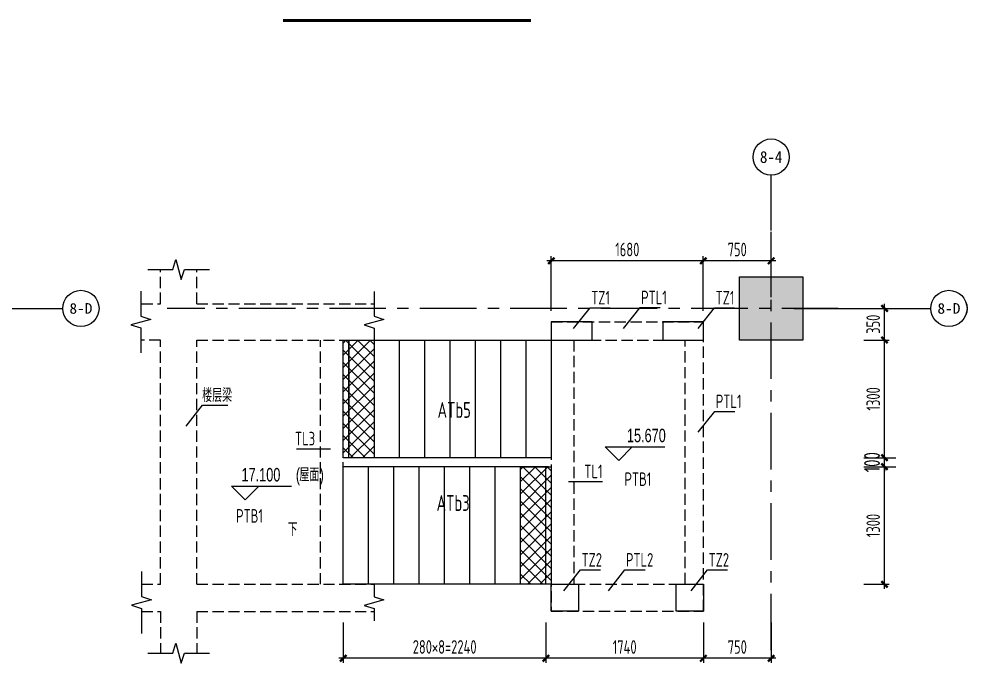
# Model space of a CAD drawing. Extents: x -187783 to -105087, y -63171 to 78346.
# Drawn here: x -149209 to -138730, y -35850 to -28730 of the extents above; entities that cross this region are included whole.
import ezdxf
from ezdxf.enums import TextEntityAlignment as Align

# ---------------------------------------------------------------- set-up
doc = ezdxf.new("R2010")
doc.units = 0
doc.header["$LTSCALE"] = 500
doc.linetypes.add('CENTER', pattern=[2, 1.25, -0.25, 0.25, -0.25])
doc.linetypes.add('DASH', pattern=[0.35, 0.25, -0.1])
doc.layers.get('0').update_dxf_attribs({"linetype": 'CONTINUOUS'})
doc.layers.get('Defpoints').update_dxf_attribs({"color": 167, "linetype": 'CONTINUOUS'})
for name, color, linetype in [('01-标注_尺寸', 124, 'CONTINUOUS'), ('01-标注_轴线坐标', 132, 'CONTINUOUS'), ('02-TEXT_轴号', 7, 'CONTINUOUS'), ('AXIS', 253, 'CENTER'), ('DIM', 3, 'CONTINUOUS'), ('PUB_TEXT', 7, 'CONTINUOUS'), ('s-beam', 4, 'DASH'), ('s-colu', 40, 'CONTINUOUS'), ('s-colu-hatc', 16, 'CONTINUOUS'), ('s-dim', 3, 'CONTINUOUS'), ('S-DIM-B', 3, 'CONTINUOUS'), ('S-DIM-SYMB', 3, 'CONTINUOUS'), ('S-SLAB-HOLE', 5, 'CONTINUOUS'), ('s-stair', 7, 'CONTINUOUS'), ('s-thin', 3, 'CONTINUOUS'), ('S_TEXT', 7, 'CONTINUOUS'), ('S_THIN', 7, 'CONTINUOUS')]:
    doc.layers.add(name, color=color, linetype=linetype)
doc.styles.add('_TCH_AXIS', font='')
doc.styles.add('_TCH_DIM', font='ros.shx', dxfattribs={"width": 0.8, "bigfont": 'jd.shx'})
doc.styles.add('_TCH_DIM_T3', font='ROS1', dxfattribs={"width": 0.8, "bigfont": 'JD'})
doc.styles.add('TSSD_Dimension', font='tssdeng.shx', dxfattribs={"width": 0.7, "bigfont": 'TSSDCHN.SHX'})
doc.styles.add('TSSD_Rein', font='Tssdeng.shx', dxfattribs={"width": 0.7, "bigfont": 'hztxt.shx'})
doc.styles.get('_TCH_AXIS').set_extended_font_data('STXihei')
doc.dimstyles.new('_TCH_ARCH&&50', dxfattribs={"dimtxt": 175, "dimasz": 50, "dimexe": 125, "dimexo": 150, "dimgap": 50, "dimtad": 1, "dimdec": 0, "dimzin": 0, "dimdsep": 46, "dimtxsty": '_TCH_DIM_T3', "dimblk": 'ARCHTICK', "dimcen": 0.09, "dimclrt": 7, "dimazin": 2, "dimtfac": 1, "dimtdec": 0, "dimtix": 1, "dimtmove": 2, "dimatfit": 3, "dimfxl": 1, "dimtolj": 1, "dimtzin": 0, "dimarcsym": 0})
doc.dimstyles.new('TSSD_50_50', dxfattribs={"dimtxt": 150, "dimasz": 50, "dimexe": 50, "dimexo": 125, "dimgap": 50, "dimtad": 1, "dimdec": 0, "dimzin": 0, "dimdsep": 46, "dimtxsty": 'TSSD_Dimension', "dimblk": 'ARCHTICK', "dimblk1": 'ARCHTICK', "dimblk2": 'ARCHTICK', "dimcen": 0, "dimdle": 50, "dimclrt": 7, "dimadec": 0, "dimazin": 0, "dimtfac": 1, "dimtdec": 0, "dimtix": 1, "dimtmove": 2, "dimatfit": 3, "dimfxl": 1, "dimtolj": 1, "dimtzin": 0, "dimarcsym": 0})

# ---------------------------------------------------------------- blocks, each defined once
blk = doc.blocks.new('_ArchTick')
at = {"color": 0, "const_width": 0.5}
blk.add_lwpolyline([(-0.71, -0.71), (0.71, 0.71)], dxfattribs=at)
blk = doc.blocks.new('*D251')
at = {"layer": 'Defpoints', "color": 0, "transparency": 16777216}
for p in [(-139997, -32280), (-139642, -32280), (-139997, -33580)]:
    blk.add_point(p, dxfattribs=at)
at = {"layer": 's-dim', "color": 0, "lineweight": -2, "transparency": 16777216}
for p, q in [((-139642, -33630), (-139642, -32230)), ((-139872, -32280), (-139592, -32280)), ((-139872, -33580), (-139592, -33580))]:
    blk.add_line(p, q, dxfattribs=at)
at = {"layer": 's-dim', "color": 0, "lineweight": -2, "transparency": 16777216, "xscale": 50, "yscale": 50, "zscale": 50}
for p, rotation in [((-139642, -32280), 90), ((-139642, -33580), 270)]:
    blk.add_blockref('_ArchTick', p, dxfattribs=dict(at, rotation=rotation))
at = {"layer": 's-dim', "color": 7, "transparency": 16777216, "insert": (-139767, -32930), "char_height": 150, "attachment_point": 5, "rotation": 90, "style": 'TSSD_Dimension'}
blk.add_mtext('\\A1;1300', dxfattribs=at)
blk = doc.blocks.new('*D252')
at = {"layer": '01-标注_尺寸', "color": 0, "lineweight": -2, "transparency": 16777216}
for p, q in [((-139642, -33580), (-139642, -33530)), ((-139847, -33580), (-139517, -33580)), ((-139642, -33680), (-139642, -33580)), ((-139847, -33680), (-139517, -33680)), ((-139642, -33680), (-139642, -33730))]:
    blk.add_line(p, q, dxfattribs=at)
at = {"layer": 'Defpoints', "color": 0, "transparency": 16777216}
for p in [(-139997, -33580), (-139642, -33580), (-139997, -33680)]:
    blk.add_point(p, dxfattribs=at)
at = {"layer": '01-标注_尺寸', "color": 0, "lineweight": -2, "transparency": 16777216, "xscale": 50, "yscale": 50, "zscale": 50}
for p, rotation in [((-139642, -33580), 270), ((-139642, -33680), 90)]:
    blk.add_blockref('_ArchTick', p, dxfattribs=dict(at, rotation=rotation))
at = {"layer": '01-标注_尺寸', "color": 7, "transparency": 16777216, "insert": (-139780, -33630), "char_height": 175, "attachment_point": 5, "rotation": 90, "style": '_TCH_DIM_T3'}
blk.add_mtext('\\A1;100', dxfattribs=at)
blk = doc.blocks.new('*D253')
at = {"layer": 'Defpoints', "color": 0, "transparency": 16777216}
for p in [(-139997, -33680), (-139642, -33680), (-139997, -34980)]:
    blk.add_point(p, dxfattribs=at)
at = {"layer": 's-dim', "color": 0, "lineweight": -2, "transparency": 16777216}
for p, q in [((-139642, -35030), (-139642, -33630)), ((-139872, -33680), (-139592, -33680)), ((-139872, -34980), (-139592, -34980))]:
    blk.add_line(p, q, dxfattribs=at)
at = {"layer": 's-dim', "color": 0, "lineweight": -2, "transparency": 16777216, "xscale": 50, "yscale": 50, "zscale": 50}
for p, rotation in [((-139642, -33680), 90), ((-139642, -34980), 270)]:
    blk.add_blockref('_ArchTick', p, dxfattribs=dict(at, rotation=rotation))
at = {"layer": 's-dim', "color": 7, "transparency": 16777216, "insert": (-139767, -34330), "char_height": 150, "attachment_point": 5, "rotation": 90, "style": 'TSSD_Dimension'}
blk.add_mtext('\\A1;1300', dxfattribs=at)
blk = doc.blocks.new('*D254')
at = {"layer": 'Defpoints', "color": 0, "transparency": 16777216}
for p in [(-139997, -31930), (-139642, -31930), (-139997, -32280)]:
    blk.add_point(p, dxfattribs=at)
at = {"layer": 's-dim', "color": 0, "lineweight": -2, "transparency": 16777216}
for p, q in [((-139872, -31930), (-139592, -31930)), ((-139642, -32330), (-139642, -31880)), ((-139872, -32280), (-139592, -32280))]:
    blk.add_line(p, q, dxfattribs=at)
at = {"layer": 's-dim', "color": 0, "lineweight": -2, "transparency": 16777216, "xscale": 50, "yscale": 50, "zscale": 50}
for p, rotation in [((-139642, -31930), 90), ((-139642, -32280), 270)]:
    blk.add_blockref('_ArchTick', p, dxfattribs=dict(at, rotation=rotation))
at = {"layer": 's-dim', "color": 7, "transparency": 16777216, "insert": (-139767, -32105), "char_height": 150, "attachment_point": 5, "rotation": 90, "style": 'TSSD_Dimension'}
blk.add_mtext('\\A1;350', dxfattribs=at)
blk = doc.blocks.new('*D255')
at = {"layer": 'Defpoints', "color": 0, "transparency": 16777216}
for p in [(-145624, -35278), (-143384, -35278), (-145624, -35797)]:
    blk.add_point(p, dxfattribs=at)
at = {"layer": 's-dim', "color": 0, "lineweight": -2, "transparency": 16777216}
for p, q in [((-145624, -35403), (-145624, -35847)), ((-143384, -35403), (-143384, -35847)), ((-143334, -35797), (-145674, -35797))]:
    blk.add_line(p, q, dxfattribs=at)
at = {"layer": 's-dim', "color": 0, "lineweight": -2, "transparency": 16777216, "xscale": 50, "yscale": 50, "zscale": 50, "rotation": 180}
blk.add_blockref('_ArchTick', (-145624, -35797), dxfattribs=at)
at = {"layer": 's-dim', "color": 0, "lineweight": -2, "transparency": 16777216, "xscale": 50, "yscale": 50, "zscale": 50}
blk.add_blockref('_ArchTick', (-143384, -35797), dxfattribs=at)
at = {"layer": 's-dim', "color": 7, "transparency": 16777216, "insert": (-144504, -35672), "char_height": 150, "attachment_point": 5, "style": 'TSSD_Dimension'}
blk.add_mtext('\\A1;280×8=2240', dxfattribs=at)
blk = doc.blocks.new('*D256')
at = {"layer": 'Defpoints', "color": 0, "transparency": 16777216}
for p in [(-141644, -35278), (-140894, -35278), (-141644, -35798)]:
    blk.add_point(p, dxfattribs=at)
at = {"layer": 's-dim', "color": 0, "lineweight": -2, "transparency": 16777216}
for p, q in [((-141644, -35403), (-141644, -35848)), ((-140894, -35403), (-140894, -35848)), ((-140844, -35798), (-141694, -35798))]:
    blk.add_line(p, q, dxfattribs=at)
at = {"layer": 's-dim', "color": 0, "lineweight": -2, "transparency": 16777216, "xscale": 50, "yscale": 50, "zscale": 50, "rotation": 180}
blk.add_blockref('_ArchTick', (-141644, -35798), dxfattribs=at)
at = {"layer": 's-dim', "color": 0, "lineweight": -2, "transparency": 16777216, "xscale": 50, "yscale": 50, "zscale": 50}
blk.add_blockref('_ArchTick', (-140894, -35798), dxfattribs=at)
at = {"layer": 's-dim', "color": 7, "transparency": 16777216, "insert": (-141269, -35673), "char_height": 150, "attachment_point": 5, "style": 'TSSD_Dimension'}
blk.add_mtext('\\A1;750', dxfattribs=at)
blk = doc.blocks.new('*D257')
at = {"layer": 'Defpoints', "color": 0, "transparency": 16777216}
for p in [(-143384, -35278), (-141644, -35278), (-143384, -35798)]:
    blk.add_point(p, dxfattribs=at)
at = {"layer": 's-dim', "color": 0, "lineweight": -2, "transparency": 16777216}
for p, q in [((-143384, -35403), (-143384, -35848)), ((-141644, -35403), (-141644, -35848)), ((-141594, -35798), (-143434, -35798))]:
    blk.add_line(p, q, dxfattribs=at)
at = {"layer": 's-dim', "color": 0, "lineweight": -2, "transparency": 16777216, "xscale": 50, "yscale": 50, "zscale": 50, "rotation": 180}
blk.add_blockref('_ArchTick', (-143384, -35798), dxfattribs=at)
at = {"layer": 's-dim', "color": 0, "lineweight": -2, "transparency": 16777216, "xscale": 50, "yscale": 50, "zscale": 50}
blk.add_blockref('_ArchTick', (-141644, -35798), dxfattribs=at)
at = {"layer": 's-dim', "color": 7, "transparency": 16777216, "insert": (-142514, -35673), "char_height": 150, "attachment_point": 5, "style": 'TSSD_Dimension'}
blk.add_mtext('\\A1;1740', dxfattribs=at)
blk = doc.blocks.new('*D258')
at = {"layer": 'Defpoints', "color": 0, "transparency": 16777216}
for p in [(-141645, -31404), (-140895, -31930), (-141645, -32080)]:
    blk.add_point(p, dxfattribs=at)
at = {"layer": 's-dim', "color": 0, "lineweight": -2, "transparency": 16777216}
for p, q in [((-140845, -31404), (-141695, -31404)), ((-141645, -31955), (-141645, -31354)), ((-140895, -31805), (-140895, -31354))]:
    blk.add_line(p, q, dxfattribs=at)
at = {"layer": 's-dim', "color": 0, "lineweight": -2, "transparency": 16777216, "xscale": 50, "yscale": 50, "zscale": 50, "rotation": 180}
blk.add_blockref('_ArchTick', (-141645, -31404), dxfattribs=at)
at = {"layer": 's-dim', "color": 0, "lineweight": -2, "transparency": 16777216, "xscale": 50, "yscale": 50, "zscale": 50}
blk.add_blockref('_ArchTick', (-140895, -31404), dxfattribs=at)
at = {"layer": 's-dim', "color": 7, "transparency": 16777216, "insert": (-141270, -31279), "char_height": 150, "attachment_point": 5, "style": 'TSSD_Dimension'}
blk.add_mtext('\\A1;750', dxfattribs=at)
blk = doc.blocks.new('*D259')
at = {"layer": 'Defpoints', "color": 0, "transparency": 16777216}
for p in [(-143325, -31404), (-143325, -32080), (-141645, -32080)]:
    blk.add_point(p, dxfattribs=at)
at = {"layer": 's-dim', "color": 0, "lineweight": -2, "transparency": 16777216}
for p, q in [((-141595, -31404), (-143375, -31404)), ((-143325, -31955), (-143325, -31354)), ((-141645, -31955), (-141645, -31354))]:
    blk.add_line(p, q, dxfattribs=at)
at = {"layer": 's-dim', "color": 0, "lineweight": -2, "transparency": 16777216, "xscale": 50, "yscale": 50, "zscale": 50, "rotation": 180}
blk.add_blockref('_ArchTick', (-143325, -31404), dxfattribs=at)
at = {"layer": 's-dim', "color": 0, "lineweight": -2, "transparency": 16777216, "xscale": 50, "yscale": 50, "zscale": 50}
blk.add_blockref('_ArchTick', (-141645, -31404), dxfattribs=at)
at = {"layer": 's-dim', "color": 7, "transparency": 16777216, "insert": (-142485, -31279), "char_height": 150, "attachment_point": 5, "style": 'TSSD_Dimension'}
blk.add_mtext('\\A1;1680', dxfattribs=at)

msp = doc.modelspace()

# ---------------------------------------------------------------- hatches: boundary and pattern name
at = {"layer": 's-colu-hatc'}
msp.add_hatch(color=256, dxfattribs=at).paths.add_polyline_path([(-141244.9, -31579.9), (-140544.9, -31579.9), (-140544.9, -32279.9), (-141244.9, -32279.9)])
at = {"layer": 'S-SLAB-HOLE'}
h = msp.add_hatch(dxfattribs=at)
h.set_pattern_fill('ANSI37', color=256, scale=30, angle=90)
h.set_pattern_definition([(135, (-138727.75, -247542.2), (-67.35192, -67.35192), []), (225, (-138727.75, -247542.2), (67.35192, -67.35192), [])])
h.paths.add_polyline_path([(-145624.9, -33582.4), (-145624.9, -32282.4), (-145284.9, -32282.4), (-145284.9, -33582.4)])
h = msp.add_hatch(dxfattribs=at)
h.set_pattern_fill('ANSI37', color=256, scale=30, angle=90)
h.set_pattern_definition([(135, (-136767.75, -248939.55), (-67.35192, -67.35192), []), (225, (-136767.75, -248939.55), (67.35192, -67.35192), [])])
h.paths.add_polyline_path([(-143664.9, -34979.8), (-143664.9, -33679.8), (-143324.9, -33679.8), (-143324.9, -34979.8)])

# ---------------------------------------------------------------- linework, layer by layer
at = {"color": 5}
for points in [[(-145624.9, -33582.4), (-145624.9, -32282.4), (-145284.9, -32282.4), (-145284.9, -33582.4)], [(-143664.9, -34979.8), (-143664.9, -33679.8), (-143324.9, -33679.8), (-143324.9, -34979.8)]]:
    msp.add_lwpolyline(points, close=True, dxfattribs=at)
at = {"layer": '01-标注_轴线坐标'}
for p, q in [((-140895.2, -31068.9), (-140895.2, -30456.6)), ((-140645.2, -31930.1), (-139130, -31930.1))]:
    msp.add_line(p, q, dxfattribs=at)
for centre in [(-140895.2, -30256.6), (-138930, -31930.1)]:
    msp.add_circle(centre, 200, dxfattribs=at)
at = {"layer": 'AXIS', "color": 1}
for p, q in [((-140894.9, -35709.1), (-140894.9, -31081.8)), ((-140153.2, -31929.9), (-147570.3, -31929.9))]:
    msp.add_line(p, q, dxfattribs=at)
at = {"layer": 'DIM'}
for p, q in [((-142579.6, -33611.2), (-142729.6, -33461.2)), ((-142729.6, -33461.2), (-142070, -33461.2)), ((-142579.6, -33611.2), (-142429.6, -33461.2)), ((-146708.2, -34045), (-146858.2, -33895)), ((-146858.2, -33895), (-146198.6, -33895)), ((-146708.2, -34045), (-146558.2, -33895))]:
    msp.add_line(p, q, dxfattribs=at)
at = {"layer": 's-beam'}
for p, q in [((-147644.9, -31879.9), (-147644.9, -31500.9)), ((-147244.9, -31879.9), (-147244.9, -31500.9)), ((-147853.8, -31879.9), (-147644.9, -31879.9)), ((-147244.9, -31879.9), (-145284.9, -31879.9)), ((-143324.9, -32079.8), (-143324.9, -35277.9)), ((-143324.9, -32079.8), (-141644, -32079.8)), ((-141644, -35277.9), (-141644, -32079.8)), ((-147644.9, -32282.7), (-147862.5, -32282.7)), ((-147644.9, -34980.1), (-147644.9, -32282.7)), ((-147244.9, -34979.8), (-147244.9, -32282.4)), ((-147244.9, -32282.4), (-145284.9, -32282.4)), ((-145874.9, -34979.8), (-145874.9, -32282.4)), ((-145624.9, -34979.8), (-145624.9, -32282.4)), ((-143074.9, -32279.8), (-143074.9, -34977.9)), ((-143074.9, -32279.8), (-141844, -32279.8)), ((-141844, -34977.9), (-141844, -32279.8)), ((-147853.8, -34979.8), (-147644.9, -34979.8)), ((-147244.9, -34979.8), (-145284.9, -34979.8)), ((-143074.9, -34977.9), (-141844, -34977.9)), ((-147853.8, -35279.9), (-147644.9, -35279.9)), ((-147644.9, -35279.9), (-147644.9, -35740)), ((-147244.9, -35279.8), (-147244.9, -35739.9)), ((-147244.9, -35279.9), (-145284.9, -35279.9)), ((-143324.9, -35277.9), (-141644, -35277.9))]:
    msp.add_line(p, q, dxfattribs=at)
at = {"layer": 's-colu'}
for points in [[(-141244.9, -31579.9), (-140544.9, -31579.9), (-140544.9, -32279.9), (-141244.9, -32279.9)], [(-143324.9, -32279.9), (-142874.9, -32279.9), (-142874.9, -32079.9), (-143324.9, -32079.9)], [(-142094, -32279.8), (-141644, -32279.8), (-141644, -32079.8), (-142094, -32079.8)], [(-143324.9, -34977.9), (-143024.9, -34977.9), (-143024.9, -35277.9), (-143324.9, -35277.9)], [(-141944, -34977.9), (-141644, -34977.9), (-141644, -35277.9), (-141944, -35277.9)]]:
    msp.add_lwpolyline(points, close=True, dxfattribs=at)
at = {"layer": 's-dim'}
for p, q in [((-140894.9, -31068.8), (-140894.9, -30456.5)), ((-149436.8, -31929.9), (-148724.3, -31929.9)), ((-140644.9, -31929.9), (-139129.7, -31929.9))]:
    msp.add_line(p, q, dxfattribs=at)
for centre in [(-140894.9, -30256.5), (-148524.3, -31929.9), (-138929.7, -31929.9)]:
    msp.add_circle(centre, 200, dxfattribs=at)
at = {"layer": 'S-DIM-B', "ltscale": 0.001}
msp.add_lwpolyline([(-146072.6, -34359.8, 0, 0, 0), (-142836.4, -34359.8, 0, 0, 0), (-142836.4, -32899.8, 0, 0, 0), (-143743.5, -32899.8, 40, 0, 0), (-143893.5, -32899.8, 0, 0, 0)], format="xyseb", dxfattribs=at)
at = {"layer": 'S-DIM-SYMB', "const_width": 35}
msp.add_lwpolyline([(-146292.1, -28748), (-143550.4, -28748)], dxfattribs=at)
at = {"layer": 's-stair'}
for p, q in [((-145564.9, -32279.8), (-143324.9, -32279.8)), ((-145564.9, -32279.8), (-145564.9, -33519.8)), ((-145564.9, -33579.8), (-145564.9, -32279.8)), ((-145284.9, -32279.8), (-145284.9, -33579.8)), ((-145004.9, -32279.8), (-145004.9, -33579.8)), ((-144724.9, -32279.8), (-144724.9, -33579.8)), ((-144444.9, -32279.8), (-144444.9, -33579.8)), ((-144164.9, -32279.8), (-144164.9, -33579.8)), ((-143884.9, -32279.8), (-143884.9, -33579.8)), ((-143604.9, -32279.8), (-143604.9, -33579.8)), ((-143324.9, -32279.8), (-143324.9, -33579.8)), ((-145594.9, -33579.8), (-143354.9, -33579.8)), ((-145594.9, -33579.8), (-143324.9, -33579.8)), ((-145624.9, -34979.8), (-145624.9, -33679.8)), ((-143354.9, -33679.8), (-145624.9, -33679.8)), ((-143354.9, -33679.8), (-145594.9, -33679.8)), ((-145344.9, -34979.8), (-145344.9, -33679.8)), ((-145064.9, -34979.8), (-145064.9, -33679.8)), ((-144784.9, -34979.8), (-144784.9, -33679.8)), ((-144504.9, -34979.8), (-144504.9, -33679.8)), ((-144224.9, -34979.8), (-144224.9, -33679.8)), ((-143944.9, -34979.8), (-143944.9, -33679.8)), ((-143664.9, -34979.8), (-143664.9, -33679.8)), ((-143384.9, -34979.8), (-143384.9, -33679.8)), ((-143324.9, -34979.8), (-145624.9, -34979.8))]:
    msp.add_line(p, q, dxfattribs=at)
at = {"layer": 's-thin'}
for points in [[(-147784.9, -31500.9), (-147509.9, -31500.9), (-147474.9, -31390.9), (-147414.9, -31610.9), (-147379.9, -31500.9), (-147104.9, -31500.9)], [(-147862.5, -31739.9), (-147862.5, -32016.2), (-147752.5, -32051.2), (-147972.5, -32111.2), (-147862.5, -32146.2), (-147862.5, -32422.4)], [(-145284.9, -31742.4), (-145284.9, -32017.4), (-145174.9, -32052.4), (-145394.9, -32112.4), (-145284.9, -32147.4), (-145284.9, -32282.4)], [(-147853.8, -34839.8), (-147853.8, -35116), (-147743.8, -35151), (-147963.8, -35211), (-147853.8, -35246), (-147853.8, -35522.3)], [(-145284.9, -34980), (-145284.9, -35117.3), (-145174.9, -35152.3), (-145394.9, -35212.3), (-145284.9, -35247.3), (-145284.9, -35382.3)], [(-147784.9, -35740), (-147509.9, -35740), (-147474.9, -35630), (-147414.9, -35850), (-147379.9, -35740), (-147104.9, -35740)]]:
    msp.add_lwpolyline(points, dxfattribs=at)
at = {"layer": 'S_THIN'}
for p, q in [((-143077.9, -32153.2), (-142897.1, -31922.5)), ((-142897.1, -31922.5), (-142673.9, -31922.5)), ((-142525.2, -32151.2), (-142344.3, -31920.5)), ((-142344.3, -31920.5), (-142121.2, -31920.5)), ((-141702.4, -32153), (-141521.6, -31922.4)), ((-141521.6, -31922.4), (-141298.4, -31922.4)), ((-147362.9, -33231.9), (-147182.1, -33001.3)), ((-147182.1, -33001.3), (-146900.7, -33001.3)), ((-141699.9, -33299.1), (-141519.1, -33068.4)), ((-141519.1, -33068.4), (-141296, -33068.4)), ((-145766.7, -33485.9), (-146142.1, -33485.9)), ((-142758.8, -33847.9), (-143134.2, -33847.9)), ((-143184.8, -35051.2), (-143004, -34820.5)), ((-143004, -34820.5), (-142780.8, -34820.5)), ((-142693, -35051.2), (-142512.2, -34820.5)), ((-142512.2, -34820.5), (-142289.1, -34820.5)), ((-141780.2, -35051.2), (-141599.4, -34820.5)), ((-141599.4, -34820.5), (-141376.2, -34820.5))]:
    msp.add_line(p, q, dxfattribs=at)

# ---------------------------------------------------------------- texts
at = {"layer": '02-TEXT_轴号', "style": '_TCH_AXIS', "width": 0.990716}
for s, height, p, p2 in [('8-4', 129.88, (-141019.2, -30321.5), (-140771.2, -30321.5)), ('8-4', 129.88, (-141018.9, -30321.4), (-140770.9, -30321.4)), ('8-D', 117.55, (-148651.4, -31988.7), (-148397.3, -31988.7)), ('8-D', 117.55, (-139057.1, -31988.9), (-138802.9, -31988.9)), ('8-D', 117.55, (-139056.8, -31988.7), (-138802.6, -31988.7))]:
    msp.add_text(s, height=height, dxfattribs=at).set_placement(p, p2, align=Align.FIT)
at = {"layer": 'PUB_TEXT', "style": '_TCH_DIM', "width": 0.705882}
for s, height, p in [('15.670', 148.75, (-142489, -33408.7)), ('17.100', 148.75, (-146749.3, -33842.5)), ('(', 148.8, (-146148.6, -33842.5)), ('屋面', 148.75, (-146109.4, -33842.5)), (')', 148.8, (-145885.9, -33842.5)), ('下', 148.8, (-146236.9, -34447.3))]:
    msp.add_text(s, height=height, dxfattribs=at).set_placement(p)
at = {"layer": 's-dim', "color": 0, "char_height": 175, "attachment_point": 3, "style": 'TSSD_Rein'}
for s, insert in [('ATb5', (-144214.1, -32964.6)), ('ATb3', (-144227.6, -33993.6))]:
    msp.add_mtext_dynamic_manual_height_columns(s, width=439.113, gutter_width=875, heights=[0], dxfattribs=dict(at, insert=insert))
at = {"layer": 'S_TEXT', "ltscale": 99, "style": 'TSSD_Dimension', "width": 0.7}
for s, p in [('TZ1', (-142884.5, -31886.5)), ('PTL1', (-142331.8, -31884.4)), ('TZ1', (-141509, -31886.3)), ('楼层梁', (-147184.2, -32965.2)), ('PTL1', (-141506.6, -33032.3)), ('TL3', (-146157.4, -33444.8)), ('TL1', (-142959.7, -33806.8)), ('PTB1', (-142515.9, -33892.6)), ('PTB1', (-146809.1, -34298.6)), ('TZ2', (-142991.4, -34784.4)), ('PTL2', (-142499.6, -34784.4)), ('TZ2', (-141586.8, -34784.4))]:
    msp.add_text(s, height=150, dxfattribs=at).set_placement(p)

# ---------------------------------------------------------------- dimensions: what is measured, and where the dimension line sits
at = {"layer": '01-标注_尺寸'}
dim = msp.add_aligned_dim(p1=(-139997.3, -33679.8), p2=(-139997.3, -33579.8), distance=-354.9, dimstyle='_TCH_ARCH&&50', dxfattribs=at)
dim.commit()
dim.dimension.update_dxf_attribs({"geometry": '*D252', "text_midpoint": (-139779.9, -33629.8)})
at = {"layer": 's-dim'}
for base, p1, p2, picture, middle in [((-143324.9, -31403.6), (-141645, -32079.8), (-143324.9, -32079.8), '*D259', (-142484.9, -31278.6)), ((-141645, -31403.6), (-140894.9, -31929.9), (-141645, -32079.8), '*D258', (-141269.9, -31278.6))]:
    dim = msp.add_linear_dim(base=base, p1=p1, p2=p2, dimstyle='TSSD_50_50', dxfattribs=at)
    dim.commit()
    dim.dimension.update_dxf_attribs({"geometry": picture, "text_midpoint": middle})
for base, p1, p2, angle, picture, middle in [((-139642.4, -31930.1), (-139997.3, -32279.8), (-139997.3, -31930.1), 90, '*D254', (-139767.4, -32104.9)), ((-143384, -35798.4), (-141644, -35277.9), (-143384, -35277.9), 180, '*D257', (-142514, -35673.4)), ((-141644, -35798.4), (-140894, -35277.9), (-141644, -35277.9), 180, '*D256', (-141269, -35673.4))]:
    dim = msp.add_linear_dim(base=base, p1=p1, p2=p2, angle=angle, dimstyle='TSSD_50_50', dxfattribs=at)
    dim.commit()
    dim.dimension.update_dxf_attribs({"geometry": picture, "text_midpoint": middle})
for p1, p2, picture, middle in [((-139997.3, -33579.8), (-139997.3, -32279.8), '*D251', (-139767.4, -32929.8)), ((-139997.3, -34979.8), (-139997.3, -33679.8), '*D253', (-139767.4, -34329.8))]:
    dim = msp.add_aligned_dim(p1=p1, p2=p2, distance=-354.9, dimstyle='TSSD_50_50', dxfattribs=at)
    dim.commit()
    dim.dimension.update_dxf_attribs({"geometry": picture, "text_midpoint": middle})
dim = msp.add_linear_dim(base=(-145624, -35797.3), p1=(-143384, -35277.9), p2=(-145624, -35277.9), angle=180, text='280×8=2240', dimstyle='TSSD_50_50', dxfattribs=at)
dim.commit()
dim.dimension.update_dxf_attribs({"geometry": '*D255', "text_midpoint": (-144504, -35672.3)})

doc.saveas('drawing.dxf')
